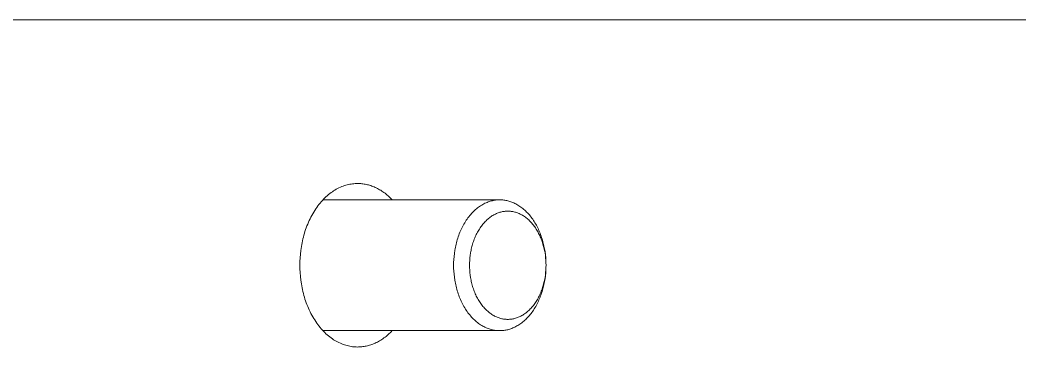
# Model space of a CAD drawing. Header units: inches. Extents: x -11 to 189, y -7 to 133.
# Drawn here: x 68.844 to 71.251, y 111.147 to 111.935 of the extents above; entities that cross this region are included whole.
import ezdxf

# ---------------------------------------------------------------- set-up
doc = ezdxf.new("R2010")
doc.units = ezdxf.units.IN
doc.layers.add('ZANO_R', color=7, linetype='Continuous', lineweight=0)

msp = doc.modelspace()

# ---------------------------------------------------------------- linework, layer by layer
at = {"layer": 'ZANO_R'}
for p, q in [((67.05931, 111.93451), (74.99786, 111.93451)), ((69.59969, 111.52315), (69.60288, 111.52513)), ((69.60288, 111.52513), (69.60608, 111.52699)), ((69.60608, 111.52699), (69.6093, 111.52873)), ((69.6093, 111.52873), (69.61253, 111.53034)), ((69.61253, 111.53034), (69.61577, 111.53184)), ((69.61577, 111.53184), (69.61902, 111.53321)), ((69.61902, 111.53321), (69.62226, 111.53447)), ((69.62226, 111.53447), (69.62551, 111.5356)), ((69.62551, 111.5356), (69.62875, 111.53662)), ((69.62875, 111.53662), (69.63199, 111.53752)), ((69.63199, 111.53752), (69.63521, 111.53831)), ((69.63521, 111.53831), (69.63843, 111.53899)), ((69.63843, 111.53899), (69.64163, 111.53956)), ((69.64163, 111.53956), (69.64481, 111.54001)), ((69.64481, 111.54001), (69.64797, 111.54037)), ((69.64797, 111.54037), (69.65111, 111.54061)), ((69.65111, 111.54061), (69.65423, 111.54076)), ((69.65423, 111.54076), (69.65732, 111.54081)), ((69.65732, 111.54081), (69.65987, 111.54078)), ((69.65987, 111.54078), (69.66245, 111.54068)), ((69.66245, 111.54068), (69.66504, 111.54051)), ((69.66504, 111.54051), (69.66765, 111.54027)), ((69.66765, 111.54027), (69.67028, 111.53995)), ((69.67028, 111.53995), (69.67291, 111.53957)), ((69.67291, 111.53957), (69.67556, 111.53911)), ((69.67556, 111.53911), (69.67822, 111.53858)), ((69.67822, 111.53858), (69.68089, 111.53797)), ((69.68089, 111.53797), (69.68356, 111.53728)), ((69.68356, 111.53728), (69.68625, 111.53651)), ((69.68625, 111.53651), (69.68893, 111.53566)), ((69.68893, 111.53566), (69.69162, 111.53474)), ((69.69162, 111.53474), (69.69431, 111.53373)), ((69.69431, 111.53373), (69.697, 111.53264)), ((69.697, 111.53264), (69.69969, 111.53147)), ((69.69969, 111.53147), (69.70237, 111.53021)), ((69.70237, 111.53021), (69.70505, 111.52887)), ((69.70505, 111.52887), (69.70772, 111.52745)), ((69.70772, 111.52745), (69.71038, 111.52595)), ((69.71038, 111.52595), (69.71303, 111.52436)), ((69.5724, 111.49993), (69.57527, 111.50298)), ((70, 111.50144), (69.5738, 111.50144)), ((69.57527, 111.50298), (69.57819, 111.50591)), ((69.57819, 111.50591), (69.58115, 111.50872)), ((69.58115, 111.50872), (69.58415, 111.51142)), ((69.58415, 111.51142), (69.5872, 111.51401)), ((69.5872, 111.51401), (69.59027, 111.51647)), ((69.59027, 111.51647), (69.59339, 111.51882)), ((69.59339, 111.51882), (69.59652, 111.52104)), ((69.59652, 111.52104), (69.59969, 111.52315)), ((69.71303, 111.52436), (69.71566, 111.52268)), ((69.71566, 111.52268), (69.71828, 111.52093)), ((69.71828, 111.52093), (69.72088, 111.51909)), ((69.72088, 111.51909), (69.72346, 111.51716)), ((69.72346, 111.51716), (69.72602, 111.51516)), ((69.72602, 111.51516), (69.72856, 111.51307)), ((69.72856, 111.51307), (69.73107, 111.5109)), ((69.73107, 111.5109), (69.73356, 111.50865)), ((69.73356, 111.50865), (69.73601, 111.50633)), ((69.73601, 111.50633), (69.73844, 111.50392)), ((69.73844, 111.50392), (69.74083, 111.50144)), ((69.99252, 111.50108), (69.98999, 111.5008)), ((69.99503, 111.50128), (69.99252, 111.50108)), ((69.99753, 111.5014), (69.99503, 111.50128)), ((70, 111.50144), (69.99753, 111.5014)), ((70.00234, 111.5014), (70, 111.50144)), ((70.0047, 111.5013), (70.00234, 111.5014)), ((70.00708, 111.50112), (70.0047, 111.5013)), ((70.00948, 111.50087), (70.00708, 111.50112)), ((70.01189, 111.50054), (70.00948, 111.50087)), ((69.55393, 111.47576), (69.55638, 111.4795)), ((69.55638, 111.4795), (69.55889, 111.48315)), ((69.55889, 111.48315), (69.56147, 111.48671)), ((69.56147, 111.48671), (69.56412, 111.49017)), ((69.56412, 111.49017), (69.56682, 111.49353)), ((69.56682, 111.49353), (69.56958, 111.49678)), ((69.56958, 111.49678), (69.5724, 111.49993)), ((69.94147, 111.47793), (69.93906, 111.47577)), ((69.9439, 111.48), (69.94147, 111.47793)), ((69.94637, 111.48197), (69.9439, 111.48)), ((69.94885, 111.48385), (69.94637, 111.48197)), ((69.95137, 111.48563), (69.94885, 111.48385)), ((69.9539, 111.48731), (69.95137, 111.48563)), ((69.95645, 111.48889), (69.9539, 111.48731)), ((69.95901, 111.49038), (69.95645, 111.48889)), ((69.96159, 111.49177), (69.95901, 111.49038)), ((69.96417, 111.49307), (69.96159, 111.49177)), ((69.96676, 111.49426), (69.96417, 111.49307)), ((69.96936, 111.49536), (69.96676, 111.49426)), ((69.97196, 111.49636), (69.96936, 111.49536)), ((69.97455, 111.49727), (69.97196, 111.49636)), ((69.97715, 111.49809), (69.97455, 111.49727)), ((69.97974, 111.49881), (69.97715, 111.49809)), ((69.98232, 111.49944), (69.97974, 111.49881)), ((69.98489, 111.49998), (69.98232, 111.49944)), ((69.98745, 111.50044), (69.98489, 111.49998)), ((69.98999, 111.5008), (69.98745, 111.50044)), ((70.01431, 111.50013), (70.01189, 111.50054)), ((70.01675, 111.49965), (70.01431, 111.50013)), ((70.01919, 111.49908), (70.01675, 111.49965)), ((70.02164, 111.49844), (70.01919, 111.49908)), ((70.0241, 111.49771), (70.02164, 111.49844)), ((70.02656, 111.49689), (70.0241, 111.49771)), ((70.02902, 111.496), (70.02656, 111.49689)), ((70.03149, 111.49501), (70.02902, 111.496)), ((70.03395, 111.49394), (70.03149, 111.49501)), ((70.0364, 111.49279), (70.03395, 111.49394)), ((70.03885, 111.49154), (70.0364, 111.49279)), ((70.04129, 111.49021), (70.03885, 111.49154)), ((70.04372, 111.48879), (70.04129, 111.49021)), ((70.04614, 111.48729), (70.04372, 111.48879)), ((70.04854, 111.48569), (70.04614, 111.48729)), ((70.05092, 111.48401), (70.04854, 111.48569)), ((70.05328, 111.48224), (70.05092, 111.48401)), ((70.05562, 111.48039), (70.05328, 111.48224)), ((70.05794, 111.47844), (70.05562, 111.48039)), ((70.06022, 111.47642), (70.05794, 111.47844)), ((69.54081, 111.45168), (69.5428, 111.45587)), ((69.5428, 111.45587), (69.54488, 111.45999)), ((69.54488, 111.45999), (69.54703, 111.46405)), ((69.54703, 111.46405), (69.54925, 111.46803)), ((69.54925, 111.46803), (69.55156, 111.47194)), ((69.55156, 111.47194), (69.55393, 111.47576)), ((69.92126, 111.45531), (69.91925, 111.4524)), ((69.92332, 111.45816), (69.92126, 111.45531)), ((69.92544, 111.46093), (69.92332, 111.45816)), ((69.9276, 111.46361), (69.92544, 111.46093)), ((69.92981, 111.46622), (69.9276, 111.46361)), ((69.93207, 111.46874), (69.92981, 111.46622)), ((69.93436, 111.47117), (69.93207, 111.46874)), ((69.93669, 111.47352), (69.93436, 111.47117)), ((69.93906, 111.47577), (69.93669, 111.47352)), ((69.96684, 111.45115), (69.96881, 111.45302)), ((69.96881, 111.45302), (69.97079, 111.4548)), ((69.97079, 111.4548), (69.97281, 111.45651)), ((69.97281, 111.45651), (69.97485, 111.45815)), ((69.97485, 111.45815), (69.97691, 111.4597)), ((69.97691, 111.4597), (69.97898, 111.46117)), ((69.97898, 111.46117), (69.98108, 111.46256)), ((69.98108, 111.46256), (69.98319, 111.46388)), ((69.98319, 111.46388), (69.98531, 111.46511)), ((69.98531, 111.46511), (69.98744, 111.46626)), ((69.98744, 111.46626), (69.98958, 111.46733)), ((69.98958, 111.46733), (69.99172, 111.46832)), ((69.99172, 111.46832), (69.99387, 111.46923)), ((69.99387, 111.46923), (69.99602, 111.47006)), ((69.99602, 111.47006), (69.99817, 111.47081)), ((69.99817, 111.47081), (70.00032, 111.47148)), ((70.00032, 111.47148), (70.00246, 111.47208)), ((70.00246, 111.47208), (70.00459, 111.4726)), ((70.00459, 111.4726), (70.00672, 111.47305)), ((70.00672, 111.47305), (70.00884, 111.47342)), ((70.00884, 111.47342), (70.01094, 111.47373)), ((70.01094, 111.47373), (70.01304, 111.47396)), ((70.01304, 111.47396), (70.01511, 111.47413)), ((70.01511, 111.47413), (70.01718, 111.47422)), ((70.01718, 111.47422), (70.01922, 111.47425)), ((70.01922, 111.47425), (70.02127, 111.47422)), ((70.02127, 111.47422), (70.02333, 111.47413)), ((70.02333, 111.47413), (70.02541, 111.47396)), ((70.02541, 111.47396), (70.0275, 111.47373)), ((70.0275, 111.47373), (70.02961, 111.47342)), ((70.02961, 111.47342), (70.03172, 111.47305)), ((70.03172, 111.47305), (70.03385, 111.4726)), ((70.03385, 111.4726), (70.03599, 111.47208)), ((70.03599, 111.47208), (70.03813, 111.47148)), ((70.03813, 111.47148), (70.04027, 111.47081)), ((70.04027, 111.47081), (70.04242, 111.47006)), ((70.04242, 111.47006), (70.04457, 111.46923)), ((70.04457, 111.46923), (70.04672, 111.46832)), ((70.04672, 111.46832), (70.04887, 111.46733)), ((70.04887, 111.46733), (70.051, 111.46626)), ((70.051, 111.46626), (70.05314, 111.46511)), ((70.05314, 111.46511), (70.05526, 111.46388)), ((70.05526, 111.46388), (70.05737, 111.46256)), ((70.05737, 111.46256), (70.05946, 111.46117)), ((70.05946, 111.46117), (70.06154, 111.4597)), ((70.06248, 111.47431), (70.06022, 111.47642)), ((70.06154, 111.4597), (70.0636, 111.45815)), ((70.06471, 111.47212), (70.06248, 111.47431)), ((70.0636, 111.45815), (70.06563, 111.45651)), ((70.0669, 111.46985), (70.06471, 111.47212)), ((70.06563, 111.45651), (70.06765, 111.4548)), ((70.06906, 111.4675), (70.0669, 111.46985)), ((70.06765, 111.4548), (70.06964, 111.45302)), ((70.07117, 111.46507), (70.06906, 111.4675)), ((70.06964, 111.45302), (70.0716, 111.45115)), ((70.07325, 111.46257), (70.07117, 111.46507)), ((70.07529, 111.45999), (70.07325, 111.46257)), ((70.07728, 111.45735), (70.07529, 111.45999)), ((70.07922, 111.45463), (70.07728, 111.45735)), ((70.08112, 111.45185), (70.07922, 111.45463)), ((69.53061, 111.42546), (69.5321, 111.42993)), ((69.5321, 111.42993), (69.53367, 111.43437)), ((69.53367, 111.43437), (69.53533, 111.43877)), ((69.53533, 111.43877), (69.53707, 111.44312)), ((69.53707, 111.44312), (69.5389, 111.44743)), ((69.5389, 111.44743), (69.54081, 111.45168)), ((69.9068, 111.43013), (69.90527, 111.42673)), ((69.90839, 111.43349), (69.9068, 111.43013)), ((69.91005, 111.43679), (69.90839, 111.43349)), ((69.91177, 111.44003), (69.91005, 111.43679)), ((69.91355, 111.44322), (69.91177, 111.44003)), ((69.91539, 111.44634), (69.91355, 111.44322)), ((69.91729, 111.4494), (69.91539, 111.44634)), ((69.91925, 111.4524), (69.91729, 111.4494)), ((69.94769, 111.42608), (69.94922, 111.42867)), ((69.94922, 111.42867), (69.95079, 111.4312)), ((69.95079, 111.4312), (69.95241, 111.43368)), ((69.95241, 111.43368), (69.95407, 111.43609)), ((69.95407, 111.43609), (69.95578, 111.43845)), ((69.95578, 111.43845), (69.95753, 111.44074)), ((69.95753, 111.44074), (69.95932, 111.44296)), ((69.95932, 111.44296), (69.96115, 111.44511)), ((69.96115, 111.44511), (69.96302, 111.4472)), ((69.96302, 111.4472), (69.96491, 111.44921)), ((69.96491, 111.44921), (69.96684, 111.45115)), ((70.0716, 111.45115), (70.07353, 111.44921)), ((70.07353, 111.44921), (70.07543, 111.4472)), ((70.07543, 111.4472), (70.07729, 111.44511)), ((70.07729, 111.44511), (70.07912, 111.44296)), ((70.07912, 111.44296), (70.08091, 111.44074)), ((70.08091, 111.44074), (70.08266, 111.43845)), ((70.08296, 111.449), (70.08112, 111.45185)), ((70.08266, 111.43845), (70.08437, 111.43609)), ((70.08476, 111.44609), (70.08296, 111.449)), ((70.08437, 111.43609), (70.08603, 111.43368)), ((70.0865, 111.44313), (70.08476, 111.44609)), ((70.08603, 111.43368), (70.08765, 111.4312)), ((70.08819, 111.4401), (70.0865, 111.44313)), ((70.08765, 111.4312), (70.08923, 111.42867)), ((70.08983, 111.43703), (70.08819, 111.4401)), ((70.08923, 111.42867), (70.09075, 111.42608)), ((70.0914, 111.43391), (70.08983, 111.43703)), ((70.09292, 111.43073), (70.0914, 111.43391)), ((70.09439, 111.42752), (70.09292, 111.43073)), ((69.52447, 111.40271), (69.52552, 111.4073)), ((69.52552, 111.4073), (69.52667, 111.41187)), ((69.52667, 111.41187), (69.5279, 111.41642)), ((69.5279, 111.41642), (69.52921, 111.42095)), ((69.52921, 111.42095), (69.53061, 111.42546)), ((69.89751, 111.40555), (69.89646, 111.40193)), ((69.89864, 111.40916), (69.89751, 111.40555)), ((69.89983, 111.41274), (69.89864, 111.40916)), ((69.90108, 111.41629), (69.89983, 111.41274)), ((69.90241, 111.41981), (69.90108, 111.41629)), ((69.90381, 111.42329), (69.90241, 111.41981)), ((69.90527, 111.42673), (69.90381, 111.42329)), ((69.93738, 111.4038), (69.93848, 111.40672)), ((69.93848, 111.40672), (69.93963, 111.4096)), ((69.93963, 111.4096), (69.94084, 111.41245)), ((69.94084, 111.41245), (69.94211, 111.41526)), ((69.94211, 111.41526), (69.94343, 111.41803)), ((69.94343, 111.41803), (69.9448, 111.42076)), ((69.9448, 111.42076), (69.94622, 111.42345)), ((69.94622, 111.42345), (69.94769, 111.42608)), ((70.09075, 111.42608), (70.09222, 111.42345)), ((70.09222, 111.42345), (70.09365, 111.42076)), ((70.09365, 111.42076), (70.09502, 111.41803)), ((70.09579, 111.42427), (70.09439, 111.42752)), ((70.09502, 111.41803), (70.09634, 111.41526)), ((70.09713, 111.42097), (70.09579, 111.42427)), ((70.09634, 111.41526), (70.0976, 111.41245)), ((70.09841, 111.41765), (70.09713, 111.42097)), ((70.0976, 111.41245), (70.09881, 111.4096)), ((70.09963, 111.41429), (70.09841, 111.41765)), ((70.09881, 111.4096), (70.09996, 111.40672)), ((70.10079, 111.41091), (70.09963, 111.41429)), ((70.09996, 111.40672), (70.10106, 111.4038)), ((70.10189, 111.40751), (70.10079, 111.41091)), ((70.10292, 111.40408), (70.10189, 111.40751)), ((69.52045, 111.37978), (69.52181, 111.38894)), ((69.52181, 111.38894), (69.52261, 111.39353)), ((69.52261, 111.39353), (69.5235, 111.39812)), ((69.5235, 111.39812), (69.52447, 111.40271)), ((69.89223, 111.38362), (69.89159, 111.37994)), ((69.89294, 111.38729), (69.89223, 111.38362)), ((69.89372, 111.39096), (69.89294, 111.38729)), ((69.89456, 111.39463), (69.89372, 111.39096)), ((69.89548, 111.39828), (69.89456, 111.39463)), ((69.89646, 111.40193), (69.89548, 111.39828)), ((69.93065, 111.37981), (69.93129, 111.38285)), ((69.93129, 111.38285), (69.93199, 111.38588)), ((69.93199, 111.38588), (69.93274, 111.38891)), ((69.93274, 111.38891), (69.93356, 111.39192)), ((69.93356, 111.39192), (69.93443, 111.39492)), ((69.93443, 111.39492), (69.93536, 111.3979)), ((69.93536, 111.3979), (69.93634, 111.40086)), ((69.93634, 111.40086), (69.93738, 111.4038)), ((70.10106, 111.4038), (70.1021, 111.40086)), ((70.1021, 111.40086), (70.10309, 111.3979)), ((70.10389, 111.40063), (70.10292, 111.40408)), ((70.10309, 111.3979), (70.10402, 111.39492)), ((70.1048, 111.39718), (70.10389, 111.40063)), ((70.10402, 111.39492), (70.10489, 111.39192)), ((70.10644, 111.39023), (70.1048, 111.39718)), ((70.10489, 111.39192), (70.1057, 111.38891)), ((70.1057, 111.38891), (70.10646, 111.38588)), ((70.10783, 111.38326), (70.10644, 111.39023)), ((70.10646, 111.38588), (70.10715, 111.38285)), ((70.10715, 111.38285), (70.1078, 111.37981)), ((70.10898, 111.3763), (70.10783, 111.38326)), ((69.51826, 111.35273), (69.51869, 111.36165)), ((69.51869, 111.36165), (69.51941, 111.37067)), ((69.51941, 111.37067), (69.52045, 111.37978)), ((69.88909, 111.35811), (69.88875, 111.35098)), ((69.88967, 111.36533), (69.88909, 111.35811)), ((69.8905, 111.37261), (69.88967, 111.36533)), ((69.89159, 111.37994), (69.8905, 111.37261)), ((69.92746, 111.35567), (69.92794, 111.36164)), ((69.92794, 111.36164), (69.92863, 111.36767)), ((69.92863, 111.36767), (69.92953, 111.37373)), ((69.92953, 111.37373), (69.93006, 111.37677)), ((69.93006, 111.37677), (69.93065, 111.37981)), ((70.1078, 111.37981), (70.10839, 111.37677)), ((70.10839, 111.37677), (70.10892, 111.37373)), ((70.10892, 111.37373), (70.10982, 111.36767)), ((70.1099, 111.36937), (70.10898, 111.3763)), ((70.10982, 111.36767), (70.1105, 111.36164)), ((70.11058, 111.36249), (70.1099, 111.36937)), ((70.1105, 111.36164), (70.11098, 111.35567)), ((70.11105, 111.35567), (70.11058, 111.36249)), ((69.51812, 111.34396), (69.51826, 111.35273)), ((69.51826, 111.33518), (69.51812, 111.34396)), ((69.51869, 111.32627), (69.51826, 111.33518)), ((69.88875, 111.35098), (69.88864, 111.34396)), ((69.88864, 111.34396), (69.88875, 111.33694)), ((69.88875, 111.33694), (69.88909, 111.32981)), ((69.92709, 111.34396), (69.92718, 111.34977)), ((69.92718, 111.33815), (69.92709, 111.34396)), ((69.92718, 111.34977), (69.92746, 111.35567)), ((69.92746, 111.33225), (69.92718, 111.33815)), ((70.11098, 111.35567), (70.11126, 111.34977)), ((70.11126, 111.33815), (70.11098, 111.33225)), ((70.11126, 111.34977), (70.11135, 111.34396)), ((70.11135, 111.34396), (70.11126, 111.33815)), ((69.51941, 111.31725), (69.51869, 111.32627)), ((69.52045, 111.30814), (69.51941, 111.31725)), ((69.88909, 111.32981), (69.88967, 111.32259)), ((69.88967, 111.32259), (69.8905, 111.3153)), ((69.8905, 111.3153), (69.89159, 111.30797)), ((69.92794, 111.32628), (69.92746, 111.33225)), ((69.92863, 111.32025), (69.92794, 111.32628)), ((69.92953, 111.31419), (69.92863, 111.32025)), ((69.93006, 111.31115), (69.92953, 111.31419)), ((69.93065, 111.30811), (69.93006, 111.31115)), ((70.10839, 111.31115), (70.1078, 111.30811)), ((70.10783, 111.30465), (70.10898, 111.31161)), ((70.10892, 111.31419), (70.10839, 111.31115)), ((70.10982, 111.32025), (70.10892, 111.31419)), ((70.10898, 111.31161), (70.1099, 111.31855)), ((70.1105, 111.32628), (70.10982, 111.32025)), ((70.1099, 111.31855), (70.11058, 111.32543)), ((70.11098, 111.33225), (70.1105, 111.32628)), ((70.11058, 111.32543), (70.11105, 111.33225)), ((69.52181, 111.29898), (69.52045, 111.30814)), ((69.52261, 111.29439), (69.52181, 111.29898)), ((69.5235, 111.28979), (69.52261, 111.29439)), ((69.52447, 111.2852), (69.5235, 111.28979)), ((69.52552, 111.28062), (69.52447, 111.2852)), ((69.89159, 111.30797), (69.89223, 111.3043)), ((69.89223, 111.3043), (69.89294, 111.30063)), ((69.89294, 111.30063), (69.89372, 111.29696)), ((69.89372, 111.29696), (69.89456, 111.29329)), ((69.89456, 111.29329), (69.89548, 111.28963)), ((69.89548, 111.28963), (69.89646, 111.28599)), ((69.89646, 111.28599), (69.89751, 111.28237)), ((69.93129, 111.30507), (69.93065, 111.30811)), ((69.93199, 111.30204), (69.93129, 111.30507)), ((69.93274, 111.29901), (69.93199, 111.30204)), ((69.93356, 111.296), (69.93274, 111.29901)), ((69.93443, 111.293), (69.93356, 111.296)), ((69.93536, 111.29002), (69.93443, 111.293)), ((69.93634, 111.28705), (69.93536, 111.29002)), ((69.93738, 111.28412), (69.93634, 111.28705)), ((70.1021, 111.28705), (70.10106, 111.28412)), ((70.10309, 111.29002), (70.1021, 111.28705)), ((70.10292, 111.28384), (70.10389, 111.28728)), ((70.10402, 111.293), (70.10309, 111.29002)), ((70.10389, 111.28728), (70.1048, 111.29074)), ((70.10489, 111.296), (70.10402, 111.293)), ((70.1048, 111.29074), (70.10644, 111.29769)), ((70.1057, 111.29901), (70.10489, 111.296)), ((70.10646, 111.30204), (70.1057, 111.29901)), ((70.10644, 111.29769), (70.10783, 111.30465)), ((70.10715, 111.30507), (70.10646, 111.30204)), ((70.1078, 111.30811), (70.10715, 111.30507)), ((69.52667, 111.27605), (69.52552, 111.28062)), ((69.5279, 111.2715), (69.52667, 111.27605)), ((69.52921, 111.26697), (69.5279, 111.2715)), ((69.53061, 111.26246), (69.52921, 111.26697)), ((69.5321, 111.25799), (69.53061, 111.26246)), ((69.89751, 111.28237), (69.89864, 111.27876)), ((69.89864, 111.27876), (69.89983, 111.27518)), ((69.89983, 111.27518), (69.90108, 111.27163)), ((69.90108, 111.27163), (69.90241, 111.26811)), ((69.90241, 111.26811), (69.90381, 111.26463)), ((69.90381, 111.26463), (69.90527, 111.26118)), ((69.90527, 111.26118), (69.9068, 111.25778)), ((69.93848, 111.2812), (69.93738, 111.28412)), ((69.93963, 111.27832), (69.93848, 111.2812)), ((69.94084, 111.27547), (69.93963, 111.27832)), ((69.94211, 111.27266), (69.94084, 111.27547)), ((69.94343, 111.26989), (69.94211, 111.27266)), ((69.9448, 111.26716), (69.94343, 111.26989)), ((69.94622, 111.26447), (69.9448, 111.26716)), ((69.94769, 111.26183), (69.94622, 111.26447)), ((69.94922, 111.25925), (69.94769, 111.26183)), ((70.09075, 111.26183), (70.08923, 111.25925)), ((70.09222, 111.26447), (70.09075, 111.26183)), ((70.09365, 111.26716), (70.09222, 111.26447)), ((70.09292, 111.25718), (70.09439, 111.2604)), ((70.09502, 111.26989), (70.09365, 111.26716)), ((70.09439, 111.2604), (70.09579, 111.26365)), ((70.09634, 111.27266), (70.09502, 111.26989)), ((70.09579, 111.26365), (70.09713, 111.26694)), ((70.0976, 111.27547), (70.09634, 111.27266)), ((70.09713, 111.26694), (70.09841, 111.27027)), ((70.09881, 111.27832), (70.0976, 111.27547)), ((70.09841, 111.27027), (70.09963, 111.27362)), ((70.09996, 111.2812), (70.09881, 111.27832)), ((70.09963, 111.27362), (70.10079, 111.27701)), ((70.10106, 111.28412), (70.09996, 111.2812)), ((70.10079, 111.27701), (70.10189, 111.28041)), ((70.10189, 111.28041), (70.10292, 111.28384)), ((69.53367, 111.25355), (69.5321, 111.25799)), ((69.53533, 111.24915), (69.53367, 111.25355)), ((69.53707, 111.24479), (69.53533, 111.24915)), ((69.5389, 111.24049), (69.53707, 111.24479)), ((69.54081, 111.23624), (69.5389, 111.24049)), ((69.5428, 111.23205), (69.54081, 111.23624)), ((69.9068, 111.25778), (69.90839, 111.25443)), ((69.90839, 111.25443), (69.91005, 111.25113)), ((69.91005, 111.25113), (69.91177, 111.24789)), ((69.91177, 111.24789), (69.91355, 111.2447)), ((69.91355, 111.2447), (69.91539, 111.24157)), ((69.91539, 111.24157), (69.91729, 111.23851)), ((69.91729, 111.23851), (69.91925, 111.23552)), ((69.95079, 111.25672), (69.94922, 111.25925)), ((69.95241, 111.25424), (69.95079, 111.25672)), ((69.95407, 111.25183), (69.95241, 111.25424)), ((69.95578, 111.24947), (69.95407, 111.25183)), ((69.95753, 111.24718), (69.95578, 111.24947)), ((69.95932, 111.24496), (69.95753, 111.24718)), ((69.96115, 111.2428), (69.95932, 111.24496)), ((69.96302, 111.24072), (69.96115, 111.2428)), ((69.96491, 111.23871), (69.96302, 111.24072)), ((69.96684, 111.23677), (69.96491, 111.23871)), ((69.96881, 111.2349), (69.96684, 111.23677)), ((70.0716, 111.23677), (70.06964, 111.2349)), ((70.07353, 111.23871), (70.0716, 111.23677)), ((70.07543, 111.24072), (70.07353, 111.23871)), ((70.07729, 111.2428), (70.07543, 111.24072)), ((70.07912, 111.24496), (70.07729, 111.2428)), ((70.08091, 111.24718), (70.07912, 111.24496)), ((70.07922, 111.23329), (70.08112, 111.23607)), ((70.08266, 111.24947), (70.08091, 111.24718)), ((70.08112, 111.23607), (70.08296, 111.23892)), ((70.08437, 111.25183), (70.08266, 111.24947)), ((70.08296, 111.23892), (70.08476, 111.24183)), ((70.08603, 111.25424), (70.08437, 111.25183)), ((70.08476, 111.24183), (70.0865, 111.24479)), ((70.08765, 111.25672), (70.08603, 111.25424)), ((70.0865, 111.24479), (70.08819, 111.24781)), ((70.08923, 111.25925), (70.08765, 111.25672)), ((70.08819, 111.24781), (70.08983, 111.25089)), ((70.08983, 111.25089), (70.0914, 111.25401)), ((70.0914, 111.25401), (70.09292, 111.25718)), ((69.54488, 111.22793), (69.5428, 111.23205)), ((69.54703, 111.22387), (69.54488, 111.22793)), ((69.54925, 111.21988), (69.54703, 111.22387)), ((69.55156, 111.21598), (69.54925, 111.21988)), ((69.55393, 111.21215), (69.55156, 111.21598)), ((69.55638, 111.20841), (69.55393, 111.21215)), ((69.91925, 111.23552), (69.92126, 111.2326)), ((69.92126, 111.2326), (69.92332, 111.22976)), ((69.92332, 111.22976), (69.92544, 111.22699)), ((69.92544, 111.22699), (69.9276, 111.2243)), ((69.9276, 111.2243), (69.92981, 111.2217)), ((69.92981, 111.2217), (69.93207, 111.21918)), ((69.93207, 111.21918), (69.93436, 111.21675)), ((69.93436, 111.21675), (69.93669, 111.2144)), ((69.93669, 111.2144), (69.93906, 111.21215)), ((69.93906, 111.21215), (69.94147, 111.20999)), ((69.97079, 111.23311), (69.96881, 111.2349)), ((69.97281, 111.2314), (69.97079, 111.23311)), ((69.97485, 111.22977), (69.97281, 111.2314)), ((69.97691, 111.22822), (69.97485, 111.22977)), ((69.97898, 111.22675), (69.97691, 111.22822)), ((69.98108, 111.22536), (69.97898, 111.22675)), ((69.98319, 111.22404), (69.98108, 111.22536)), ((69.98531, 111.22281), (69.98319, 111.22404)), ((69.98744, 111.22166), (69.98531, 111.22281)), ((69.98958, 111.22059), (69.98744, 111.22166)), ((69.99172, 111.2196), (69.98958, 111.22059)), ((69.99387, 111.21869), (69.99172, 111.2196)), ((69.99602, 111.21786), (69.99387, 111.21869)), ((69.99817, 111.21711), (69.99602, 111.21786)), ((70.00032, 111.21644), (69.99817, 111.21711)), ((70.00246, 111.21584), (70.00032, 111.21644)), ((70.00459, 111.21532), (70.00246, 111.21584)), ((70.00672, 111.21487), (70.00459, 111.21532)), ((70.00884, 111.21449), (70.00672, 111.21487)), ((70.01094, 111.21419), (70.00884, 111.21449)), ((70.01304, 111.21396), (70.01094, 111.21419)), ((70.01511, 111.21379), (70.01304, 111.21396)), ((70.01718, 111.2137), (70.01511, 111.21379)), ((70.01922, 111.21366), (70.01718, 111.2137)), ((70.02127, 111.2137), (70.01922, 111.21366)), ((70.02333, 111.21379), (70.02127, 111.2137)), ((70.02541, 111.21396), (70.02333, 111.21379)), ((70.0275, 111.21419), (70.02541, 111.21396)), ((70.02961, 111.21449), (70.0275, 111.21419)), ((70.03172, 111.21487), (70.02961, 111.21449)), ((70.03385, 111.21532), (70.03172, 111.21487)), ((70.03599, 111.21584), (70.03385, 111.21532)), ((70.03813, 111.21644), (70.03599, 111.21584)), ((70.04027, 111.21711), (70.03813, 111.21644)), ((70.04242, 111.21786), (70.04027, 111.21711)), ((70.04457, 111.21869), (70.04242, 111.21786)), ((70.04672, 111.2196), (70.04457, 111.21869)), ((70.04887, 111.22059), (70.04672, 111.2196)), ((70.051, 111.22166), (70.04887, 111.22059)), ((70.05314, 111.22281), (70.051, 111.22166)), ((70.05526, 111.22404), (70.05314, 111.22281)), ((70.05737, 111.22536), (70.05526, 111.22404)), ((70.05946, 111.22675), (70.05737, 111.22536)), ((70.06154, 111.22822), (70.05946, 111.22675)), ((70.06022, 111.2115), (70.06248, 111.21361)), ((70.0636, 111.22977), (70.06154, 111.22822)), ((70.06248, 111.21361), (70.06471, 111.2158)), ((70.06563, 111.2314), (70.0636, 111.22977)), ((70.06471, 111.2158), (70.0669, 111.21807)), ((70.06765, 111.23311), (70.06563, 111.2314)), ((70.0669, 111.21807), (70.06906, 111.22042)), ((70.06964, 111.2349), (70.06765, 111.23311)), ((70.06906, 111.22042), (70.07117, 111.22285)), ((70.07117, 111.22285), (70.07325, 111.22535)), ((70.07325, 111.22535), (70.07529, 111.22793)), ((70.07529, 111.22793), (70.07728, 111.23057)), ((70.07728, 111.23057), (70.07922, 111.23329)), ((69.55889, 111.20477), (69.55638, 111.20841)), ((69.56147, 111.20121), (69.55889, 111.20477)), ((69.56412, 111.19775), (69.56147, 111.20121)), ((69.56682, 111.19439), (69.56412, 111.19775)), ((69.56958, 111.19113), (69.56682, 111.19439)), ((69.5724, 111.18798), (69.56958, 111.19113)), ((69.57527, 111.18494), (69.5724, 111.18798)), ((69.94147, 111.20999), (69.9439, 111.20792)), ((69.9439, 111.20792), (69.94637, 111.20595)), ((69.94637, 111.20595), (69.94885, 111.20407)), ((69.94885, 111.20407), (69.95137, 111.20229)), ((69.95137, 111.20229), (69.9539, 111.20061)), ((69.9539, 111.20061), (69.95645, 111.19902)), ((69.95645, 111.19902), (69.95901, 111.19754)), ((69.95901, 111.19754), (69.96159, 111.19615)), ((69.96159, 111.19615), (69.96417, 111.19485)), ((69.96417, 111.19485), (69.96676, 111.19366)), ((69.96676, 111.19366), (69.96936, 111.19256)), ((69.96936, 111.19256), (69.97196, 111.19155)), ((69.97196, 111.19155), (69.97455, 111.19065)), ((69.97455, 111.19065), (69.97715, 111.18983)), ((69.97715, 111.18983), (69.97974, 111.18911)), ((69.97974, 111.18911), (69.98232, 111.18848)), ((69.98232, 111.18848), (69.98489, 111.18794)), ((69.98489, 111.18794), (69.98745, 111.18748)), ((70.01431, 111.18779), (70.01675, 111.18827)), ((70.01675, 111.18827), (70.01919, 111.18884)), ((70.01919, 111.18884), (70.02164, 111.18948)), ((70.02164, 111.18948), (70.0241, 111.19021)), ((70.0241, 111.19021), (70.02656, 111.19102)), ((70.02656, 111.19102), (70.02902, 111.19192)), ((70.02902, 111.19192), (70.03149, 111.19291)), ((70.03149, 111.19291), (70.03395, 111.19398)), ((70.03395, 111.19398), (70.0364, 111.19513)), ((70.0364, 111.19513), (70.03885, 111.19638)), ((70.03885, 111.19638), (70.04129, 111.19771)), ((70.04129, 111.19771), (70.04372, 111.19913)), ((70.04372, 111.19913), (70.04614, 111.20063)), ((70.04614, 111.20063), (70.04854, 111.20223)), ((70.04854, 111.20223), (70.05092, 111.20391)), ((70.05092, 111.20391), (70.05328, 111.20568)), ((70.05328, 111.20568), (70.05562, 111.20753)), ((70.05562, 111.20753), (70.05794, 111.20947)), ((70.05794, 111.20947), (70.06022, 111.2115)), ((70, 111.18648), (69.5738, 111.18648)), ((69.57819, 111.18201), (69.57527, 111.18494)), ((69.58115, 111.1792), (69.57819, 111.18201)), ((69.58415, 111.1765), (69.58115, 111.1792)), ((69.5872, 111.17391), (69.58415, 111.1765)), ((69.59027, 111.17145), (69.5872, 111.17391)), ((69.59339, 111.1691), (69.59027, 111.17145)), ((69.59652, 111.16688), (69.59339, 111.1691)), ((69.59969, 111.16477), (69.59652, 111.16688)), ((69.60288, 111.16279), (69.59969, 111.16477)), ((69.71566, 111.16524), (69.71303, 111.16356)), ((69.71828, 111.16699), (69.71566, 111.16524)), ((69.72088, 111.16883), (69.71828, 111.16699)), ((69.72346, 111.17075), (69.72088, 111.16883)), ((69.72602, 111.17276), (69.72346, 111.17075)), ((69.72856, 111.17485), (69.72602, 111.17276)), ((69.73107, 111.17702), (69.72856, 111.17485)), ((69.73356, 111.17926), (69.73107, 111.17702)), ((69.73601, 111.18159), (69.73356, 111.17926)), ((69.73844, 111.184), (69.73601, 111.18159)), ((69.74083, 111.18648), (69.73844, 111.184)), ((69.98745, 111.18748), (69.98999, 111.18712)), ((69.98999, 111.18712), (69.99252, 111.18683)), ((69.99252, 111.18683), (69.99503, 111.18664)), ((69.99503, 111.18664), (69.99753, 111.18652)), ((69.99753, 111.18652), (70, 111.18648)), ((70, 111.18648), (70.00234, 111.18651)), ((70.00234, 111.18651), (70.0047, 111.18662)), ((70.0047, 111.18662), (70.00708, 111.1868)), ((70.00708, 111.1868), (70.00948, 111.18705)), ((70.00948, 111.18705), (70.01189, 111.18738)), ((70.01189, 111.18738), (70.01431, 111.18779)), ((69.60608, 111.16093), (69.60288, 111.16279)), ((69.6093, 111.15919), (69.60608, 111.16093)), ((69.61253, 111.15758), (69.6093, 111.15919)), ((69.61577, 111.15608), (69.61253, 111.15758)), ((69.61902, 111.15471), (69.61577, 111.15608)), ((69.62226, 111.15345), (69.61902, 111.15471)), ((69.62551, 111.15232), (69.62226, 111.15345)), ((69.62875, 111.1513), (69.62551, 111.15232)), ((69.63199, 111.1504), (69.62875, 111.1513)), ((69.63521, 111.14961), (69.63199, 111.1504)), ((69.63843, 111.14893), (69.63521, 111.14961)), ((69.64163, 111.14836), (69.63843, 111.14893)), ((69.64481, 111.14791), (69.64163, 111.14836)), ((69.64797, 111.14755), (69.64481, 111.14791)), ((69.65111, 111.1473), (69.64797, 111.14755)), ((69.65423, 111.14716), (69.65111, 111.1473)), ((69.65732, 111.14711), (69.65423, 111.14716)), ((69.65987, 111.14714), (69.65732, 111.14711)), ((69.66245, 111.14724), (69.65987, 111.14714)), ((69.66504, 111.14741), (69.66245, 111.14724)), ((69.66765, 111.14765), (69.66504, 111.14741)), ((69.67028, 111.14796), (69.66765, 111.14765)), ((69.67291, 111.14835), (69.67028, 111.14796)), ((69.67556, 111.14881), (69.67291, 111.14835)), ((69.67822, 111.14934), (69.67556, 111.14881)), ((69.68089, 111.14995), (69.67822, 111.14934)), ((69.68356, 111.15064), (69.68089, 111.14995)), ((69.68625, 111.15141), (69.68356, 111.15064)), ((69.68893, 111.15225), (69.68625, 111.15141)), ((69.69162, 111.15318), (69.68893, 111.15225)), ((69.69431, 111.15419), (69.69162, 111.15318)), ((69.697, 111.15528), (69.69431, 111.15419)), ((69.69969, 111.15645), (69.697, 111.15528)), ((69.70237, 111.15771), (69.69969, 111.15645)), ((69.70505, 111.15904), (69.70237, 111.15771)), ((69.70772, 111.16047), (69.70505, 111.15904)), ((69.71038, 111.16197), (69.70772, 111.16047)), ((69.71303, 111.16356), (69.71038, 111.16197))]:
    msp.add_line(p, q, dxfattribs=at)

doc.saveas('drawing.dxf')
